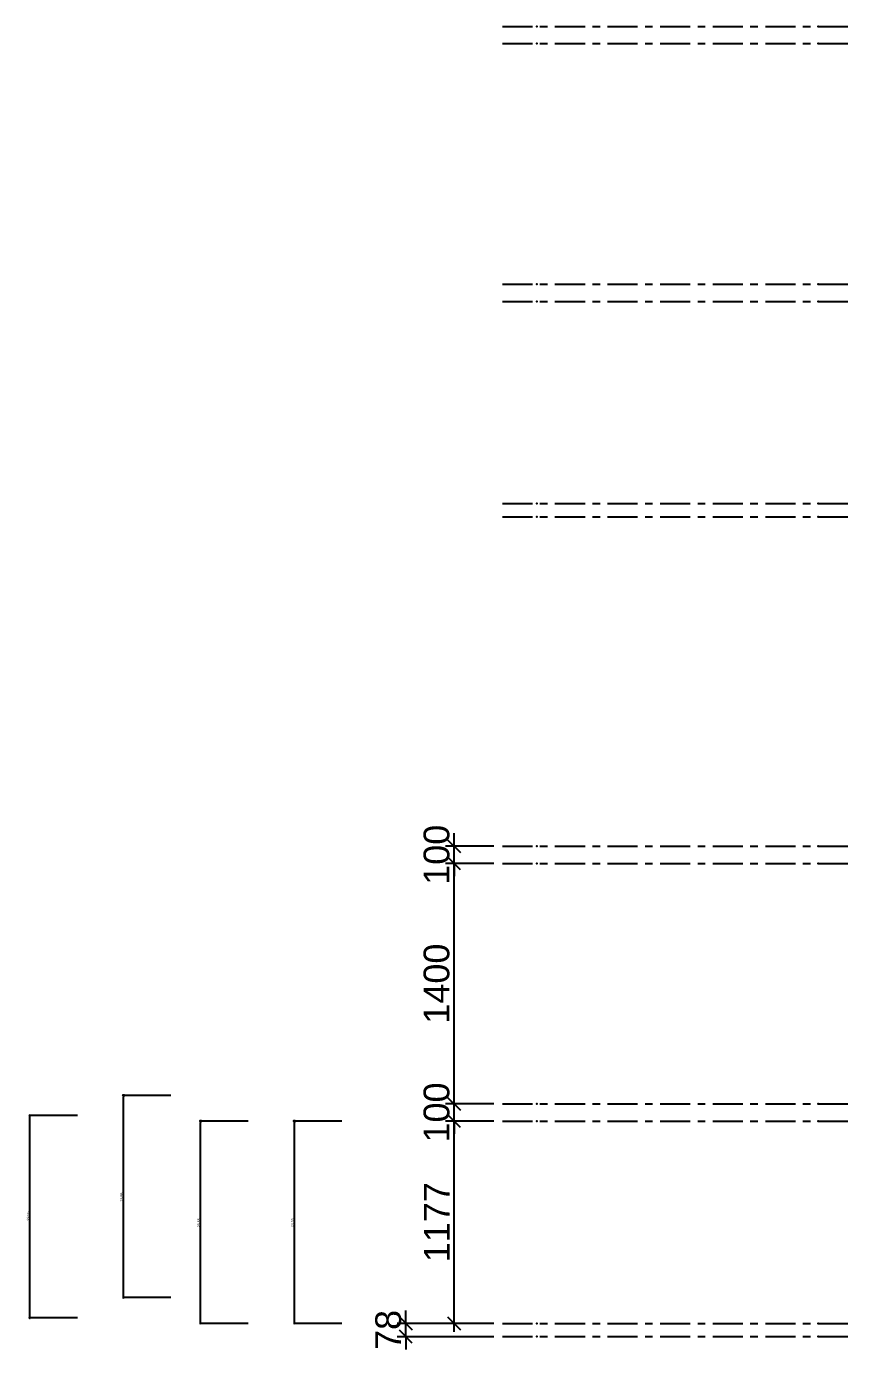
# Model space of a CAD drawing. Header units: millimetres. Extents: x 652937 to 1670132, y 1473552 to 2851037.
# Drawn here: x 743947.1 to 744043.3, y 1537287.1 to 1537441.1 of the extents above; entities that cross this region are included whole.
import ezdxf

# ---------------------------------------------------------------- set-up
doc = ezdxf.new("R2010")
doc.units = ezdxf.units.MM
doc.linetypes.add('TA_GL_000.70000', pattern=[1.925, 0.7, -0.175, 0.175, -0.175, 0.7])
doc.layers.get('Defpoints').update_dxf_attribs({"color": 255})
doc.layers.add('000 - 0_SYM_DWG_GRIDLINE_MAIN_COLOR_251', color=251, linetype='Continuous')
doc.layers.add('010 - ASPG_DIMS_NOM', color=1, linetype='Continuous')
doc.styles.add('FAMELINE_FOR_CKST', font='arial.ttf')
doc.styles.add('TA', font='', dxfattribs={"height": 4.5})
doc.styles.get('TA').set_extended_font_data('Cordia New')
doc.dimstyles.new('FAMELINE-CKST_C-E', dxfattribs={"dimtxt": 0.3, "dimasz": 0.15, "dimexe": 0.1, "dimexo": 0.1, "dimgap": 0.05, "dimtad": 1, "dimzin": 0, "dimdsep": 46, "dimtxsty": 'FAMELINE_FOR_CKST', "dimblk": 'OBLIQUE', "dimblk1": 'ORIGIN', "dimblk2": 'OBLIQUE', "dimsah": 1, "dimcen": 0.1, "dimdle": 0.1, "dimclrd": 256, "dimclre": 256, "dimclrt": 3, "dimadec": 0, "dimazin": 0, "dimtfac": 1, "dimtix": 1, "dimtmove": 2, "dimatfit": 3, "dimfxl": 1, "dimtolj": 1, "dimtzin": 0, "dimlwd": -1, "dimlwe": -1, "dimarcsym": 0})
doc.dimstyles.new('FAMELINE-CKST_E-C', dxfattribs={"dimtxt": 0.3, "dimasz": 0.15, "dimexe": 0.1, "dimexo": 0.1, "dimgap": 0.05, "dimtad": 1, "dimzin": 0, "dimdsep": 46, "dimtxsty": 'FAMELINE_FOR_CKST', "dimblk": 'OBLIQUE', "dimblk1": 'OBLIQUE', "dimblk2": 'ORIGIN', "dimsah": 1, "dimcen": 0.1, "dimdle": 0.1, "dimclrd": 256, "dimclre": 256, "dimclrt": 3, "dimadec": 0, "dimazin": 0, "dimtfac": 1, "dimtix": 1, "dimtmove": 2, "dimatfit": 3, "dimfxl": 1, "dimtolj": 1, "dimtzin": 0, "dimlwd": -1, "dimlwe": -1, "dimarcsym": 0})
doc.dimstyles.new('FAMELINE-CKST_E-E', dxfattribs={"dimtxt": 0.3, "dimasz": 0.15, "dimexe": 0.1, "dimexo": 0.1, "dimgap": 0.05, "dimtad": 1, "dimzin": 0, "dimdsep": 46, "dimtxsty": 'FAMELINE_FOR_CKST', "dimblk": 'OBLIQUE', "dimblk1": 'OBLIQUE', "dimblk2": 'OBLIQUE', "dimsah": 1, "dimcen": 0.1, "dimdle": 0.1, "dimclrd": 256, "dimclre": 256, "dimclrt": 3, "dimadec": 0, "dimazin": 0, "dimtfac": 1, "dimtix": 1, "dimtmove": 2, "dimatfit": 3, "dimfxl": 1, "dimtolj": 1, "dimtzin": 0, "dimlwd": -1, "dimlwe": -1, "dimarcsym": 0})

# ---------------------------------------------------------------- blocks, each defined once
blk = doc.blocks.new('*U6022')
at = {"layer": '000 - 0_SYM_DWG_GRIDLINE_MAIN_COLOR_251', "linetype": 'ByBlock', "ltscale": 5}
blk.add_line((4, 0), (-36.78003, 0), dxfattribs=at)
at = {"layer": '000 - 0_SYM_DWG_GRIDLINE_MAIN_COLOR_251', "color": 3}
blk.add_point((-32.78003, 0), dxfattribs=at)
at = {"layer": '000 - 0_SYM_DWG_GRIDLINE_MAIN_COLOR_251', "color": 0}
blk.add_point((0, 0), dxfattribs=at)
at = {"style": 'TA', "flags": 1}
blk.add_attdef('LOCATION', (6, -6), '', height=4.5, rotation=270, dxfattribs=at)
blk = doc.blocks.new('_Oblique')
at = {"color": 0, "linetype": 'ByBlock', "lineweight": -2}
blk.add_line((-0.5, -0.5), (0.5, 0.5), dxfattribs=at)
blk = doc.blocks.new('*D6027')
at = {"layer": '010 - ASPG_DIMS_NOM', "transparency": 16777216}
for p, q in [((743991.31, 1537290.16), (743991.31, 1537291.66)), ((744001.56, 1537290.16), (743990.31, 1537290.16)), ((743991.31, 1537288.61), (743991.31, 1537290.16)), ((744001.56, 1537288.61), (743990.31, 1537288.61)), ((743991.31, 1537288.61), (743991.31, 1537287.11))]:
    blk.add_line(p, q, dxfattribs=at)
at = {"layer": 'Defpoints', "color": 0, "transparency": 16777216}
for p in [(743991.31, 1537290.16), (744002.56, 1537290.16), (744002.56, 1537288.61)]:
    blk.add_point(p, dxfattribs=at)
at = {"layer": '010 - ASPG_DIMS_NOM', "transparency": 16777216, "xscale": 1.5, "yscale": 1.5, "zscale": 1.5}
for p, rotation in [((743991.31, 1537290.16), 270), ((743991.31, 1537288.61), 90)]:
    blk.add_blockref('_Oblique', p, dxfattribs=dict(at, rotation=rotation))
at = {"layer": '010 - ASPG_DIMS_NOM', "color": 3, "transparency": 16777216, "insert": (743989.28, 1537289.39), "char_height": 3, "attachment_point": 5, "rotation": 90, "style": 'FAMELINE_FOR_CKST'}
blk.add_mtext('\\A1;78', dxfattribs=at)
blk = doc.blocks.new('*D6028')
at = {"layer": '010 - ASPG_DIMS_NOM', "transparency": 16777216}
for p, q in [((744001.56, 1537313.71), (743995.93, 1537313.71)), ((743996.93, 1537289.16), (743996.93, 1537314.71)), ((744001.56, 1537290.16), (743995.93, 1537290.16))]:
    blk.add_line(p, q, dxfattribs=at)
at = {"layer": 'Defpoints', "color": 0, "transparency": 16777216}
for p in [(743996.93, 1537313.71), (744002.56, 1537313.71), (744002.56, 1537290.16)]:
    blk.add_point(p, dxfattribs=at)
at = {"layer": '010 - ASPG_DIMS_NOM', "transparency": 16777216, "xscale": 1.5, "yscale": 1.5, "zscale": 1.5}
for p, rotation in [((743996.93, 1537313.71), 90), ((743996.93, 1537290.16), 270)]:
    blk.add_blockref('_Oblique', p, dxfattribs=dict(at, rotation=rotation))
at = {"layer": '010 - ASPG_DIMS_NOM', "color": 3, "transparency": 16777216, "insert": (743994.93, 1537301.93), "char_height": 3, "attachment_point": 5, "rotation": 90, "style": 'FAMELINE_FOR_CKST'}
blk.add_mtext('\\A1;1177', dxfattribs=at)
blk = doc.blocks.new('*D6029')
at = {"layer": '010 - ASPG_DIMS_NOM', "transparency": 16777216}
for p, q in [((743996.93, 1537315.71), (743996.93, 1537317.21)), ((744001.56, 1537315.71), (743995.93, 1537315.71)), ((743996.93, 1537313.71), (743996.93, 1537315.71)), ((744001.56, 1537313.71), (743995.93, 1537313.71)), ((743996.93, 1537313.71), (743996.93, 1537312.21))]:
    blk.add_line(p, q, dxfattribs=at)
at = {"layer": 'Defpoints', "color": 0, "transparency": 16777216}
for p in [(743996.93, 1537315.71), (744002.56, 1537315.71), (744002.56, 1537313.71)]:
    blk.add_point(p, dxfattribs=at)
at = {"layer": '010 - ASPG_DIMS_NOM', "transparency": 16777216, "xscale": 1.5, "yscale": 1.5, "zscale": 1.5}
for p, rotation in [((743996.93, 1537315.71), 270), ((743996.93, 1537313.71), 90)]:
    blk.add_blockref('_Oblique', p, dxfattribs=dict(at, rotation=rotation))
at = {"layer": '010 - ASPG_DIMS_NOM', "color": 3, "transparency": 16777216, "insert": (743994.9, 1537314.71), "char_height": 3, "attachment_point": 5, "rotation": 90, "style": 'FAMELINE_FOR_CKST'}
blk.add_mtext('\\A1;100', dxfattribs=at)
blk = doc.blocks.new('*D6030')
at = {"layer": '010 - ASPG_DIMS_NOM', "transparency": 16777216}
for p, q in [((743996.93, 1537314.71), (743996.93, 1537344.71)), ((744001.56, 1537343.71), (743995.93, 1537343.71)), ((744001.56, 1537315.71), (743995.93, 1537315.71))]:
    blk.add_line(p, q, dxfattribs=at)
at = {"layer": 'Defpoints', "color": 0, "transparency": 16777216}
for p in [(743996.93, 1537343.71), (744002.56, 1537343.71), (744002.56, 1537315.71)]:
    blk.add_point(p, dxfattribs=at)
at = {"layer": '010 - ASPG_DIMS_NOM', "transparency": 16777216, "xscale": 1.5, "yscale": 1.5, "zscale": 1.5}
for p, rotation in [((743996.93, 1537343.71), 90), ((743996.93, 1537315.71), 270)]:
    blk.add_blockref('_Oblique', p, dxfattribs=dict(at, rotation=rotation))
at = {"layer": '010 - ASPG_DIMS_NOM', "color": 3, "transparency": 16777216, "insert": (743994.9, 1537329.71), "char_height": 3, "attachment_point": 5, "rotation": 90, "style": 'FAMELINE_FOR_CKST'}
blk.add_mtext('\\A1;1400', dxfattribs=at)
blk = doc.blocks.new('*D6031')
at = {"layer": '010 - ASPG_DIMS_NOM', "transparency": 16777216}
for p, q in [((743996.93, 1537345.71), (743996.93, 1537347.21)), ((744001.56, 1537345.71), (743995.93, 1537345.71)), ((743996.93, 1537343.71), (743996.93, 1537345.71)), ((744001.56, 1537343.71), (743995.93, 1537343.71)), ((743996.93, 1537343.71), (743996.93, 1537342.21))]:
    blk.add_line(p, q, dxfattribs=at)
at = {"layer": 'Defpoints', "color": 0, "transparency": 16777216}
for p in [(743996.93, 1537345.71), (744002.56, 1537345.71), (744002.56, 1537343.71)]:
    blk.add_point(p, dxfattribs=at)
at = {"layer": '010 - ASPG_DIMS_NOM', "transparency": 16777216, "xscale": 1.5, "yscale": 1.5, "zscale": 1.5}
for p, rotation in [((743996.93, 1537345.71), 270), ((743996.93, 1537343.71), 90)]:
    blk.add_blockref('_Oblique', p, dxfattribs=dict(at, rotation=rotation))
at = {"layer": '010 - ASPG_DIMS_NOM', "color": 3, "transparency": 16777216, "insert": (743994.9, 1537344.71), "char_height": 3, "attachment_point": 5, "rotation": 90, "style": 'FAMELINE_FOR_CKST'}
blk.add_mtext('\\A1;100', dxfattribs=at)
blk = doc.blocks.new('_Origin')
at = {"color": 0, "linetype": 'ByBlock', "lineweight": -2}
blk.add_line((0, 0), (-1, 0), dxfattribs=at)
blk.add_circle((0, 0), 0.5, dxfattribs=at)
blk = doc.blocks.new('*D6023')
at = {"layer": '010 - ASPG_DIMS_NOM', "transparency": 16777216}
for p, q in [((743983.85, 1537313.71), (743978.23, 1537313.71)), ((743978.33, 1537290.06), (743978.33, 1537313.56)), ((743983.85, 1537290.16), (743978.23, 1537290.16))]:
    blk.add_line(p, q, dxfattribs=at)
at = {"layer": 'Defpoints', "color": 0, "transparency": 16777216}
for p in [(743978.33, 1537313.71), (743983.95, 1537313.71), (743983.95, 1537290.16)]:
    blk.add_point(p, dxfattribs=at)
at = {"layer": '010 - ASPG_DIMS_NOM', "transparency": 16777216, "xscale": 0.15, "yscale": 0.15, "zscale": 0.15}
for name, p, rotation in [('_Origin', (743978.33, 1537313.71), 90), ('_Oblique', (743978.33, 1537290.16), 270)]:
    blk.add_blockref(name, p, dxfattribs=dict(at, rotation=rotation))
at = {"layer": '010 - ASPG_DIMS_NOM', "color": 3, "transparency": 16777216, "insert": (743978.12, 1537301.86), "char_height": 0.3, "attachment_point": 5, "rotation": 90, "style": 'FAMELINE_FOR_CKST'}
blk.add_mtext('\\A1;23.55', dxfattribs=at)
blk = doc.blocks.new('*D6024')
at = {"layer": '010 - ASPG_DIMS_NOM', "transparency": 16777216}
for p, q in [((743972.95, 1537313.71), (743967.32, 1537313.71)), ((743967.42, 1537290.06), (743967.42, 1537313.56)), ((743972.95, 1537290.16), (743967.32, 1537290.16))]:
    blk.add_line(p, q, dxfattribs=at)
at = {"layer": 'Defpoints', "color": 0, "transparency": 16777216}
for p in [(743967.42, 1537313.71), (743973.05, 1537313.71), (743973.05, 1537290.16)]:
    blk.add_point(p, dxfattribs=at)
at = {"layer": '010 - ASPG_DIMS_NOM', "transparency": 16777216, "xscale": 0.15, "yscale": 0.15, "zscale": 0.15}
for name, p, rotation in [('_Origin', (743967.42, 1537313.71), 90), ('_Oblique', (743967.42, 1537290.16), 270)]:
    blk.add_blockref(name, p, dxfattribs=dict(at, rotation=rotation))
at = {"layer": '010 - ASPG_DIMS_NOM', "color": 3, "transparency": 16777216, "insert": (743967.22, 1537301.86), "char_height": 0.3, "attachment_point": 5, "rotation": 90, "style": 'FAMELINE_FOR_CKST'}
blk.add_mtext('\\A1;23.55', dxfattribs=at)
blk = doc.blocks.new('*D6025')
at = {"layer": '010 - ASPG_DIMS_NOM', "transparency": 16777216}
for p, q in [((743963.96, 1537316.7), (743958.34, 1537316.7)), ((743958.44, 1537293.06), (743958.44, 1537316.55)), ((743963.96, 1537293.16), (743958.34, 1537293.16))]:
    blk.add_line(p, q, dxfattribs=at)
at = {"layer": 'Defpoints', "color": 0, "transparency": 16777216}
for p in [(743958.44, 1537316.7), (743964.06, 1537316.7), (743964.06, 1537293.16)]:
    blk.add_point(p, dxfattribs=at)
at = {"layer": '010 - ASPG_DIMS_NOM', "transparency": 16777216, "xscale": 0.15, "yscale": 0.15, "zscale": 0.15}
for name, p, rotation in [('_Origin', (743958.44, 1537316.7), 90), ('_Oblique', (743958.44, 1537293.16), 270)]:
    blk.add_blockref(name, p, dxfattribs=dict(at, rotation=rotation))
at = {"layer": '010 - ASPG_DIMS_NOM', "color": 3, "transparency": 16777216, "insert": (743958.23, 1537304.86), "char_height": 0.3, "attachment_point": 5, "rotation": 90, "style": 'FAMELINE_FOR_CKST'}
blk.add_mtext('\\A1;23.55', dxfattribs=at)
blk = doc.blocks.new('*D6026')
at = {"layer": '010 - ASPG_DIMS_NOM', "transparency": 16777216}
for p, q in [((743953.06, 1537314.35), (743947.43, 1537314.35)), ((743947.53, 1537290.95), (743947.53, 1537314.45)), ((743953.06, 1537290.8), (743947.43, 1537290.8))]:
    blk.add_line(p, q, dxfattribs=at)
at = {"layer": 'Defpoints', "color": 0, "transparency": 16777216}
for p in [(743947.53, 1537314.35), (743953.16, 1537314.35), (743953.16, 1537290.8)]:
    blk.add_point(p, dxfattribs=at)
at = {"layer": '010 - ASPG_DIMS_NOM', "transparency": 16777216, "xscale": 0.15, "yscale": 0.15, "zscale": 0.15}
for name, p, rotation in [('_Oblique', (743947.53, 1537314.35), 90), ('_Origin', (743947.53, 1537290.8), 270)]:
    blk.add_blockref(name, p, dxfattribs=dict(at, rotation=rotation))
at = {"layer": '010 - ASPG_DIMS_NOM', "color": 3, "transparency": 16777216, "insert": (743947.33, 1537302.65), "char_height": 0.3, "attachment_point": 5, "rotation": 90, "style": 'FAMELINE_FOR_CKST'}
blk.add_mtext('\\A1;23.55', dxfattribs=at)

msp = doc.modelspace()

# ---------------------------------------------------------------- block references
at = {"layer": '000 - 0_SYM_DWG_GRIDLINE_MAIN_COLOR_251', "linetype": 'TA_GL_000.70000', "rotation": 180}
for p in [(744006.5575, 1537441.1408), (744006.5575, 1537439.1408), (744006.5575, 1537411.1408), (744006.5575, 1537409.1408), (744006.5575, 1537385.5948), (744006.5575, 1537384.0448), (744006.5575, 1537345.7077), (744006.5575, 1537343.7077), (744006.5575, 1537315.7077), (744006.5575, 1537313.7077), (744006.5575, 1537290.1617), (744006.5575, 1537288.6117)]:
    msp.add_blockref('*U6022', p, dxfattribs=at)

# ---------------------------------------------------------------- dimensions: what is measured, and where the dimension line sits
at = {"layer": '010 - ASPG_DIMS_NOM'}
for base, p1, p2, picture, middle in [((743996.9325, 1537345.7077), (744002.5575, 1537343.7077), (744002.5575, 1537345.7077), '*D6031', (743994.9008, 1537344.7077)), ((743996.9325, 1537343.7077), (744002.5575, 1537315.7077), (744002.5575, 1537343.7077), '*D6030', (743994.9008, 1537329.7077)), ((743996.9325, 1537315.7077), (744002.5575, 1537313.7077), (744002.5575, 1537315.7077), '*D6029', (743994.9008, 1537314.7077)), ((743996.9325, 1537313.7077), (744002.5575, 1537290.1617), (744002.5575, 1537313.7077), '*D6028', (743994.9263, 1537301.9347)), ((743991.3074749548, 1537290.1616880861), (744002.5574749534, 1537288.6116880861), (744002.5574749534, 1537290.1616880861), '*D6027', (743989.2757559919, 1537289.386688086))]:
    dim = msp.add_linear_dim(base=base, p1=p1, p2=p2, angle=270, dimstyle='FAMELINE-CKST_E-E', override={"dimscale": 10, "dimdec": 0, "dimlfac": 50}, dxfattribs=at)
    dim.commit()
    dim.dimension.update_dxf_attribs({"geometry": picture, "text_midpoint": middle})
for base, p1, p2, dimstyle, picture, middle in [((743958.4381, 1537316.7042), (743964.0631, 1537293.1582), (743964.0631, 1537316.7042), 'FAMELINE-CKST_E-C', '*D6025', (743958.2348, 1537304.8562)), ((743947.5314, 1537314.3498), (743953.1564, 1537290.8038), (743953.1564, 1537314.3498), 'FAMELINE-CKST_C-E', '*D6026', (743947.3281, 1537302.6518)), ((743967.4201, 1537313.7077), (743973.0451, 1537290.1617), (743973.0451, 1537313.7077), 'FAMELINE-CKST_E-C', '*D6024', (743967.2168, 1537301.8597)), ((743978.3268, 1537313.7077), (743983.9518, 1537290.1617), (743983.9518, 1537313.7077), 'FAMELINE-CKST_E-C', '*D6023', (743978.1236, 1537301.8597))]:
    dim = msp.add_linear_dim(base=base, p1=p1, p2=p2, angle=270, dimstyle=dimstyle, dxfattribs=at)
    dim.commit()
    dim.dimension.update_dxf_attribs({"geometry": picture, "text_midpoint": middle})

doc.saveas('drawing.dxf')
